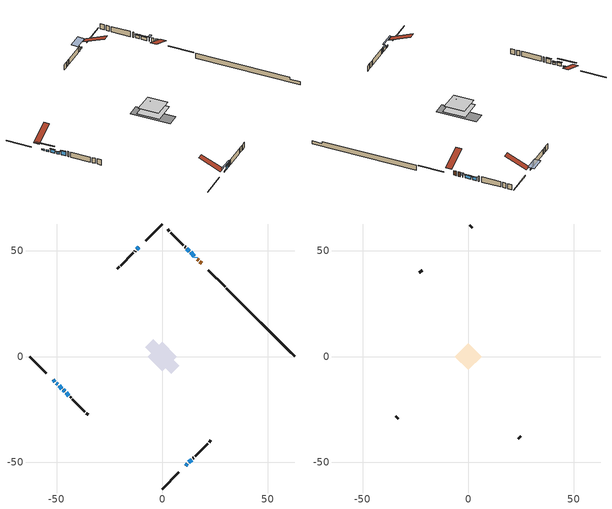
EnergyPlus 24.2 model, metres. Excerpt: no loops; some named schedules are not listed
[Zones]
conditioned space
 floor adiabatic (AdiabaticFloorConstruction): -6.95,0 0,6.95 6.95,0 0,-6.95 z0.76
 floor foundation (Slab1 construction): -8.08,4.29 -4.29,8.08 8.08,-4.29 4.29,-8.08 z-1.68
 wall outside (RimJoist1 construction): 0,-62.72 7.92,-54.79 / -62.72,0 -54.79,-7.92 / 0,62.72 -7.92,54.79 / 29.73,32.99 21.81,40.91 z0.76:1.06
 wall outside (AdiabaticWallConstruction 1): 18.67,44.04 17.85,44.87 / 17.19,45.52 16.58,46.13 z0.76:2.79
 wall outside (AdiabaticWallConstruction): 15.93,46.79 15.82,46.9 z0.76:2.59; -11.06,51.66 -12.03,50.68 / 11.06,-51.66 11.92,-50.79 / -51.66,-11.06 -50.79,-11.92 / -50.14,-12.58 -49.49,-13.23 z0.76:1.37; 15.16,47.55 13.44,49.28 / 12.78,49.93 11.7,51.01 / -48.83,-13.88 -47.54,-15.18 / 12.58,-50.14 13.87,-48.84 z0.76:2.28; -46.88,-15.83 -46.16,-16.55 z0.76:1.83; -45.51,-17.21 -44.21,-18.5 z0.76:2.79
 wall outside (Wall1 construction): 14.53,-48.19 14.9,-47.81 / -43.56,-19.16 -43.19,-19.53 / -12.69,50.03 -13.06,49.66 / 11.05,51.67 10.68,52.04 z0.76:3.2
 wall outside (Wall2 construction): 15.56,-47.16 21.51,-41.2 / -42.53,-20.19 -36.57,-26.14 / -13.72,49 -19.67,43.04 / 10.02,52.7 4.06,58.65 z0.76:3.2
 wall outside (Wall3 construction): 22.17,-40.55 23.03,-39.68 / -35.92,-26.8 -35.05,-27.66 / -20.33,42.39 -21.19,41.52 / 3.41,59.31 2.54,60.17 z0.76:3.2
 wall foundation (FoundationWall1 construction): 30.39,32.33,-1.68 30.39,32.33,0.76 59.48,3.23,0.76 59.48,3.23,-0.25 62.72,0,-0.25 62.72,0,-1.68
 window (WindowConstruction 6): 15.93,46.79 15.82,46.9 z0.76:2.59
 window (WindowConstruction 7): -11.06,51.66 -12.03,50.69 z0.76:1.37
 window (WindowConstruction 8): 11.06,-51.66 11.92,-50.79 z0.76:1.37
 window (WindowConstruction 9): -51.66,-11.06 -50.79,-11.92 z0.76:1.37
 window (WindowConstruction 10): -50.14,-12.58 -49.49,-13.23 z0.76:1.37
 window (WindowConstruction): 15.16,47.55 13.44,49.28 z0.76:2.28
 window (WindowConstruction 1): 12.78,49.93 11.7,51.01 z0.76:2.28
 window (WindowConstruction 2): -48.83,-13.88 -47.54,-15.18 z0.76:2.28
 window (WindowConstruction 3): -46.88,-15.83 -46.16,-16.55 z0.76:1.83
 window (WindowConstruction 4): -45.51,-17.21 -44.21,-18.5 z0.76:2.79
 window (WindowConstruction 5): 12.58,-50.14 13.87,-48.84 z0.76:2.28
 door (Door): 18.67,44.05 17.85,44.87 z0.76:2.79
 door (Door 1): 17.19,45.52 16.58,46.13 z0.76:2.79
 ceiling adiabatic (AdiabaticFloorConstruction): 0,-6.95 6.95,0 0,6.95 -6.95,0 z0.76
attic - vented
 floor to conditioned space (Floor1 construction Reversed): -6.28,0 0,6.28 6.28,0 0,-6.28 z3.2
 floor to conditioned space (Floor2 construction Reversed): -3.17,0 0,3.17 3.17,0 0,-3.17 z3.2
 wall outside (Wall4 construction): 23.69,-39.02 24.92,-37.8 / -34.4,-28.32 -33.17,-29.55 / -21.85,40.87 -23.08,39.64 / 1.89,60.83 0.66,62.06 z0.76:3.2
 roof outside (Roof1 construction): 10.4,-52.31,3.2 3.66,-45.57,7.17 1.84,-47.4,7.17 8.58,-54.14,3.2; -52.31,-10.4,3.2 -45.57,-3.66,7.17 -47.4,-1.84,7.17 -54.14,-8.58,3.2; -10.4,52.31,3.2 -3.66,45.57,7.17 -1.84,47.4,7.17 -8.58,54.14,3.2; 19.33,43.39,3.2 12.59,36.65,7.17 14.41,34.82,7.17 21.15,41.56,3.2
shading: 15.61,47.11 16.14,46.58 17.21,47.65 16.68,48.18 z2.89; -13.76,48.96 -9.33,53.38 -11.49,55.54 -15.91,51.12 z3.81; 13.79,-48.93 9.19,-53.52 9.48,-53.81 14.08,-49.22 z4.01; -48.93,-13.79 -53.52,-9.19 -53.81,-9.48 -49.22,-14.08 z4.01; -47.62,-15.09 -52,-10.71 -52.29,-11 -47.91,-15.38 z4.01; 13.3,49.42 15.3,47.41 15.6,47.7 13.59,49.71 z2.49; 11.56,51.15 12.92,49.79 13.21,50.08 11.85,51.44 z2.49; -47.4,-15.32 -48.97,-13.74 -49.27,-14.03 -47.69,-15.61 z2.49; -46.02,-16.69 -47.02,-15.69 -47.32,-15.98 -46.31,-16.98 z2.03; -44.07,-18.64 -45.65,-17.07 -45.94,-17.36 -44.36,-18.93 z2.99; 14.01,-48.7 12.44,-50.28 12.73,-50.57 14.31,-48.99 z2.49
[Building]
Building 1: Terrain=Suburbs
[Site:Location]
Quebec Intl AP_QC: Latitude {deg}=46.8; Longitude {deg}=-71.38; Time Zone {hr}=-5; Elevation {m}=74; Keep Site Location Information=Yes
[Site:GroundTemperature:Shallow]
0.0108218, -2.24938, -2.43038, -1.3578, 2.94801, 7.23376, 10.9493, 13.303, 13.5029, 11.5886, 7.96783, 3.81355
[Site:WaterMainsTemperature]
Calculation Method=Schedule; Temperature Schedule=mains temperature schedule
[Material] Roughness=Rough; Thermal Absorptance=0.9
Name | Thickness {m} | Conductivity {W/m-K} | Density {kg/m3} | Specific Heat {J/kg-K} | Solar Absorptance | Visible Absorptance
asphalt or fiberglass shingles | 0.00635 | 0.162714 | 1121.4 | 1465.45 | 0.4 | 0.4
ceiling loosefill ins | 0.169333 | 0.0480833 | 16.02 | 1046.75 | 0.7 | 0.7
ceiling stud and cavity | 0.1397 | 0.330568 | 65.682 | 1177.47 | 0.7 | 0.7
ceiling stud and cavity 1 | 0.1397 | 0.100427 | 65.682 | 1177.47 | 0.7 | 0.7
concrete 4.0 in. | 0.1016 | 1.803125 | 2242.8 | 837.4 | 0.7 | 0.7
concrete 8.0 in. | 0.2032 | 1.803125 | 2242.8 | 837.4 | 0.7 | 0.7
door material | 0.04445 | 0.0451087 | 512.64 | 1214.23 | 0.7 | 0.7
exterior vertical ins | 0.0421978 | 0.029427 | 32.04 | 1214.23 | 0.7 | 0.7
floor covering | 0.0127 | 0.0433444 | 54.468 | 1339.84 | 0.6 | 0.6
floor rigid ins; wall rigid ins 1 | 0.512978 | 0.029427 | 32.04 | 1214.23 | 0.7 | 0.7
floor stud and cavity | 0.1397 | 1.75129 | 37.0049 | 1207.88 | 0.7 | 0.7
furniture material conditioned space 1 | 0.1524 | 0.115458 | 640.8 | 1214.23 | 0.6 | 0.6
gypsum board | 0.0127 | 0.160291 | 801 | 837.4 | 0.6 | 0.6
gypsum board 1 | 0.0127 | 0.160291 | 801 | 837.4 | 0.7 | 0.7
osb sheathing 0.5 in. | 0.0127 | 0.115458 | 512.64 | 1214.23 | 0.7 | 0.7
osb sheathing 0.75 in. | 0.01905 | 0.115458 | 512.64 | 1214.23 | 0.7 | 0.7
osb sheathing 2.0 in. | 0.0508 | 0.115458 | 512.64 | 1214.23 | 0.7 | 0.7
rim joist rigid ins; wall rigid ins | 0.051816 | 0.029427 | 32.04 | 1214.23 | 0.7 | 0.7
rim joist stud and cavity | 0.0508 | 0.041239 | 125.044 | 1163.47 | 0.6 | 0.6
slab rigid ins | 0.0224348 | 0.029427 | 32.04 | 1214.23 | 0.7 | 0.7
wall stud and cavity | 0.1397 | 0.123967 | 139.0536 | 1170.24 | 0.7 | 0.7
wall stud and cavity 1 | 0.1397 | 0.120028 | 139.0536 | 1170.24 | 0.7 | 0.7
wall stud and cavity 2 | 0.1397 | 0.149979 | 139.0536 | 1170.24 | 0.7 | 0.7
wall stud and cavity 3 | 0.0889 | 6.1454 | 50.32683 | 1063.81 | 0.6 | 0.6
wall stud and cavity 4 | 0.0889 | 0.380278 | 52.3479 | 1209.89 | 0.7 | 0.7
wall stud and cavity 5 | 0.0889 | 0.391764 | 83.0341 | 1211.67 | 0.7 | 0.7
wood siding | 0.0254 | 0.102417 | 544.68 | 1172.36 | 0.4 | 0.4
wood siding 1 | 0.00254 | 0.102417 | 544.68 | 1172.36 | 0.4 | 0.4
wood siding 2; wood siding 3; wood siding 4 | 0.0254 | 0.102417 | 544.68 | 1172.36 | 0.7 | 0.7
[WindowMaterial:SimpleGlazingSystem]
Name | U-Factor {W/m2-K} | Solar Heat Gain Coefficient
WindowMaterial | 2.16161 | 0.58
WindowMaterial 1 | 2.14572 | 0.59
WindowMaterial 2 | 2.18773 | 0.55
WindowMaterial 3 | 2.20193 | 0.54
WindowMaterial 4 | 2.22805 | 0.55
WindowMaterial 5 | 2.16786 | 0.58
WindowMaterial 6 | 2.32287 | 0.33
WindowMaterial 7 | 2.27801 | 0.47
WindowMaterial 8 | 2.2888 | 0.46
WindowMaterial 9 | 2.3206 | 0.43
[Construction]
AdiabaticFloorConstruction: floor stud and cavity, floor rigid ins, osb sheathing 0.75 in., floor covering
AdiabaticWallConstruction: wood siding 3, wall rigid ins 1, wall stud and cavity 4, gypsum board
AdiabaticWallConstruction 1: wood siding 4, wall rigid ins 1, wall stud and cavity 4, gypsum board
Door; Door 1: door material
Floor1 construction Reversed: gypsum board, ceiling stud and cavity, ceiling loosefill ins
Floor2 construction Reversed: gypsum board, ceiling stud and cavity 1, ceiling loosefill ins
FoundationWall1 construction: concrete 8.0 in., gypsum board 1
furniture construction conditioned space 1: furniture material conditioned space 1
PartitionWallConstruction: gypsum board, wall stud and cavity 5, gypsum board
RimJoist1 construction: wood siding 2, rim joist rigid ins, osb sheathing 2.0 in., rim joist stud and cavity
Roof1 construction: asphalt or fiberglass shingles
Slab1 construction: slab rigid ins, concrete 4.0 in.
Wall1 construction: wood siding, osb sheathing 0.5 in., wall stud and cavity, gypsum board
Wall2 construction: wood siding, wall rigid ins, osb sheathing 0.5 in., wall stud and cavity 1, gypsum board
Wall3 construction: wood siding, wall rigid ins, osb sheathing 0.5 in., wall stud and cavity 2, gypsum board
Wall4 construction: wood siding 1, wall stud and cavity 3
WindowConstruction: WindowMaterial
WindowConstruction 1: WindowMaterial 1
WindowConstruction 10: WindowMaterial 9
WindowConstruction 2: WindowMaterial 2
WindowConstruction 3: WindowMaterial 3
WindowConstruction 4: WindowMaterial 4
WindowConstruction 5: WindowMaterial 5
WindowConstruction 6: WindowMaterial 6
WindowConstruction 7: WindowMaterial 7
WindowConstruction 8; WindowConstruction 9: WindowMaterial 8
[Zone] Multiplier=1; Part of Total Floor Area=Yes
Name | Volume {m3}
attic - vented | 63.0287
conditioned space | 493.2
[Space]
Name | Zone | Volume {m3}
attic - vented 1 | attic - vented | 63.0287
conditioned space 1 | conditioned space | 493.2
[ZoneInfiltration:EffectiveLeakageArea]
infil attic - vented 1: Zone or Space=attic - vented 1; Schedule=Always On Discrete; Effective Air Leakage Area {cm2}=3650.95; Stack Coefficient=0.000445783; Wind Coefficient=1.42653e-05
[ZoneMixing]
whole house fan mix: Zone or Space=attic - vented; Schedule=Always On Continuous; Design Flow Rate Calculation Method=Flow/Zone; Design Flow Rate {m3/s}=0; Source Zone or Space=conditioned space
[SurfaceProperty:ExposedFoundationPerimeter]
Slab1: Exposed Perimeter Calculation Method=TotalExposedPerimeter; Total Exposed Perimeter {m}=45.719
[InternalMass] Zone or ZoneList=conditioned space; Space or SpaceList=conditioned space 1
Name | Construction | Surface Area {m2}
furniture mass conditioned space 1 | furniture construction conditioned space 1 | 76.1999
partition wall mass | PartitionWallConstruction | 190.5
[Lights]
interior lighting: Zone or ZoneList or Space or SpaceList=conditioned space 1; Schedule=interior lighting schedule; Design Level Calculation Method=LightingLevel; Lighting Level {W}=343.2; Return Air Fraction=0; Fraction Radiant=0.6; Fraction Visible=0.2; Fraction Replaceable=1
[People]
occupants: Zone or ZoneList or Space or SpaceList=conditioned space 1; Number of People Schedule=occupants schedule; Number of People Calculation Method=People; Number of People=3; Fraction Radiant=0.314171; Sensible Heat Fraction=0.56303; Activity Level Schedule=occupants activity schedule; Carbon Dioxide Generation Rate {m3/s-W}=0; Enable ASHRAE 55 Comfort Warnings=No; Mean Radiant Temperature Calculation Type=EnclosureAveraged
[ElectricEquipment] Zone or ZoneList or Space or SpaceList=conditioned space 1; Design Level Calculation Method=EquipmentLevel
Name | Schedule | Design Level {W} | Fraction Latent | Fraction Radiant | Fraction Lost
clothes dryer | clothes dryer schedule | 140.772 | 0.015 | 0.081 | 0.85
clothes washer | clothes washer schedule | 32.1985 | 0.03 | 0.162 | 0.7
cooking range | cooking range schedule | 215.147 | 0.08 | 0.432 | 0.2
dishwasher | dishwasher schedule | 66.8632 | 0.3 | 0.18 | 0.4
fridge | fridge schedule | 72.9452 | 0 | 0.6 | 0
mech vent bath fan 0 | mech vent bath fan 0 schedule | 50.2 | 0 | 0 | 1
mech vent house fan | mech vent house fan schedule | 19.9167 | 0 | 0 | 0.5
mech vent house fan cfis | mech vent house fan cfis schedule | 0 | 0 | 0 | 0
mech vent range fan 0 | mech vent range fan 0 schedule | 57 | 0 | 0 | 1
misc plug loads | misc plug loads schedule | 494.7 | 0.045 | 0.513 | 0.1
whole house fan | Always On Discrete | 0 | 0 | 0 | 1
[OtherEquipment] Zone or ZoneList or Space or SpaceList=conditioned space 1; Design Level Calculation Method=EquipmentLevel
Name | Fuel Type | Schedule | Design Level {W} | Fraction Latent | Fraction Radiant | Fraction Lost
clothes dryer 1 | Electricity | clothes dryer schedule | 0 | 0.015 | 0.081 | 0.85
cooking range 1 | Electricity | cooking range schedule | 0 | 0.08 | 0.432 | 0.2
general water use latent | None | general water use schedule | 62.594 | 1 | 0 | 0
general water use sensible | None | general water use schedule | -61.6891 | 0 | 0.6 | 0
mech vent house fan latent load | None | Always On Discrete | 0 | 1 | 0 | 0
mech vent house fan sensible load | None | Always On Discrete | 0 | 0 | 0 | 0
water heater energy adjustment1 | Electricity | Always On Discrete | 0.01 | 0 | 0 | 1
[ZoneInfiltration:DesignFlowRate] Zone or ZoneList or Space or SpaceList=conditioned space 1; Schedule=Always On Discrete; Design Flow Rate Calculation Method=Flow/Zone; Design Flow Rate {m3/s}=0
infil flow; natural vent flow; whole house fan flow
[Foundation:Kiva]
Foundation Kiva 1: Initial Indoor Air Temperature {C}=18; Wall Height Above Grade {m}=0.759988; Wall Depth Below Slab {m}=0.2032; Custom Block Material Name 1=exterior vertical ins; Custom Block Depth 1 {m}=2.43998; Custom Block X Position 1 {m}=0.2159; Custom Block Z Position 1 {m}=0
[Foundation:Kiva:Settings]
Soil Conductivity {W/m-K}=0.849921; Soil Density {kg/m3}=1842.3; Soil Specific Heat {J/kg-K}=418.7; Ground Solar Absorptivity=0.9; Ground Thermal Absorptivity=0.9; Ground Surface Roughness {m}=0.03; Far-Field Width {m}=40; Deep-Ground Boundary Condition=ZeroFlux; Deep-Ground Depth {m}=40; Minimum Cell Dimension {m}=0.2; Maximum Cell Growth Coefficient=3; Simulation Timestep=Timestep
[Exterior:Lights]
exterior lighting: Schedule=exterior lighting schedule; Design Level {W}=75.6
[Schedule:Constant]
Name | Hourly Value
Always On Continuous; mech vent house fan schedule; mech vent house fan cfis schedule; Always On Discrete | 1
occupants activity schedule | 117.228
fridge schedule | 0
[Schedule:Week:Daily]
interior lighting schedule Week Rule - Jan1-Jan27: interior lighting schedule day, interior lighting schedule day, interior lighting schedule day, interior lighting schedule day, interior lighting schedule day, interior lighting schedule day, interior lighting schedule day, interior lighting schedule default day, interior lighting schedule default day, interior lighting schedule default day, interior lighting schedule default day, interior lighting schedule default day
interior lighting schedule Week Rule - Jan28-Feb3: interior lighting schedule day, interior lighting schedule day, interior lighting schedule day, interior lighting schedule day, interior lighting schedule day 1, interior lighting schedule day 1, interior lighting schedule day 1, interior lighting schedule default day, interior lighting schedule default day, interior lighting schedule default day, interior lighting schedule default day, interior lighting schedule default day
interior lighting schedule Week Rule - Feb4-Feb24: interior lighting schedule day 1, interior lighting schedule day 1, interior lighting schedule day 1, interior lighting schedule day 1, interior lighting schedule day 1, interior lighting schedule day 1, interior lighting schedule day 1, interior lighting schedule default day, interior lighting schedule default day, interior lighting schedule default day, interior lighting schedule default day, interior lighting schedule default day
interior lighting schedule Week Rule - Feb25-Mar3: interior lighting schedule day 1, interior lighting schedule day 1, interior lighting schedule day 1, interior lighting schedule day 1, interior lighting schedule day 2, interior lighting schedule day 2, interior lighting schedule day 2, interior lighting schedule default day, interior lighting schedule default day, interior lighting schedule default day, interior lighting schedule default day, interior lighting schedule default day
interior lighting schedule Week Rule - Mar4-Mar31: interior lighting schedule day 2, interior lighting schedule day 2, interior lighting schedule day 2, interior lighting schedule day 2, interior lighting schedule day 2, interior lighting schedule day 2, interior lighting schedule day 2, interior lighting schedule default day, interior lighting schedule default day, interior lighting schedule default day, interior lighting schedule default day, interior lighting schedule default day
interior lighting schedule Week Rule - Apr1-Apr28: interior lighting schedule day 3, interior lighting schedule day 3, interior lighting schedule day 3, interior lighting schedule day 3, interior lighting schedule day 3, interior lighting schedule day 3, interior lighting schedule day 3, interior lighting schedule default day, interior lighting schedule default day, interior lighting schedule default day, interior lighting schedule default day, interior lighting schedule default day
interior lighting schedule Week Rule - Apr29-May5: interior lighting schedule day 3, interior lighting schedule day 3, interior lighting schedule day 4, interior lighting schedule day 4, interior lighting schedule day 4, interior lighting schedule day 4, interior lighting schedule day 4, interior lighting schedule default day, interior lighting schedule default day, interior lighting schedule default day, interior lighting schedule default day, interior lighting schedule default day
interior lighting schedule Week Rule - May6-May26: interior lighting schedule day 4, interior lighting schedule day 4, interior lighting schedule day 4, interior lighting schedule day 4, interior lighting schedule day 4, interior lighting schedule day 4, interior lighting schedule day 4, interior lighting schedule default day, interior lighting schedule default day, interior lighting schedule default day, interior lighting schedule default day, interior lighting schedule default day
interior lighting schedule Week Rule - May27-Jun2: interior lighting schedule day 4, interior lighting schedule day 4, interior lighting schedule day 4, interior lighting schedule day 4, interior lighting schedule day 4, interior lighting schedule day 5, interior lighting schedule day 5, interior lighting schedule default day, interior lighting schedule default day, interior lighting schedule default day, interior lighting schedule default day, interior lighting schedule default day
interior lighting schedule Week Rule - Jun3-Jun30: interior lighting schedule day 5, interior lighting schedule day 5, interior lighting schedule day 5, interior lighting schedule day 5, interior lighting schedule day 5, interior lighting schedule day 5, interior lighting schedule day 5, interior lighting schedule default day, interior lighting schedule default day, interior lighting schedule default day, interior lighting schedule default day, interior lighting schedule default day
interior lighting schedule Week Rule - Jul1-Jul28: interior lighting schedule day 6, interior lighting schedule day 6, interior lighting schedule day 6, interior lighting schedule day 6, interior lighting schedule day 6, interior lighting schedule day 6, interior lighting schedule day 6, interior lighting schedule default day, interior lighting schedule default day, interior lighting schedule default day, interior lighting schedule default day, interior lighting schedule default day
interior lighting schedule Week Rule - Jul29-Aug4: interior lighting schedule day 6, interior lighting schedule day 6, interior lighting schedule day 6, interior lighting schedule day 7, interior lighting schedule day 7, interior lighting schedule day 7, interior lighting schedule day 7, interior lighting schedule default day, interior lighting schedule default day, interior lighting schedule default day, interior lighting schedule default day, interior lighting schedule default day
interior lighting schedule Week Rule - Aug5-Aug25: interior lighting schedule day 7, interior lighting schedule day 7, interior lighting schedule day 7, interior lighting schedule day 7, interior lighting schedule day 7, interior lighting schedule day 7, interior lighting schedule day 7, interior lighting schedule default day, interior lighting schedule default day, interior lighting schedule default day, interior lighting schedule default day, interior lighting schedule default day
interior lighting schedule Week Rule - Aug26-Sep1: interior lighting schedule day 7, interior lighting schedule day 7, interior lighting schedule day 7, interior lighting schedule day 7, interior lighting schedule day 7, interior lighting schedule day 7, interior lighting schedule day 8, interior lighting schedule default day, interior lighting schedule default day, interior lighting schedule default day, interior lighting schedule default day, interior lighting schedule default day
interior lighting schedule Week Rule - Sep2-Sep29: interior lighting schedule day 8, interior lighting schedule day 8, interior lighting schedule day 8, interior lighting schedule day 8, interior lighting schedule day 8, interior lighting schedule day 8, interior lighting schedule day 8, interior lighting schedule default day, interior lighting schedule default day, interior lighting schedule default day, interior lighting schedule default day, interior lighting schedule default day
interior lighting schedule Week Rule - Sep30-Oct6: interior lighting schedule day 8, interior lighting schedule day 9, interior lighting schedule day 9, interior lighting schedule day 9, interior lighting schedule day 9, interior lighting schedule day 9, interior lighting schedule day 9, interior lighting schedule default day, interior lighting schedule default day, interior lighting schedule default day, interior lighting schedule default day, interior lighting schedule default day
interior lighting schedule Week Rule - Oct7-Oct27: interior lighting schedule day 9, interior lighting schedule day 9, interior lighting schedule day 9, interior lighting schedule day 9, interior lighting schedule day 9, interior lighting schedule day 9, interior lighting schedule day 9, interior lighting schedule default day, interior lighting schedule default day, interior lighting schedule default day, interior lighting schedule default day, interior lighting schedule default day
interior lighting schedule Week Rule - Oct28-Nov3: interior lighting schedule day 9, interior lighting schedule day 9, interior lighting schedule day 9, interior lighting schedule day 9, interior lighting schedule day 10, interior lighting schedule day 10, interior lighting schedule day 10, interior lighting schedule default day, interior lighting schedule default day, interior lighting schedule default day, interior lighting schedule default day, interior lighting schedule default day
interior lighting schedule Week Rule - Nov4-Nov24: interior lighting schedule day 10, interior lighting schedule day 10, interior lighting schedule day 10, interior lighting schedule day 10, interior lighting schedule day 10, interior lighting schedule day 10, interior lighting schedule day 10, interior lighting schedule default day, interior lighting schedule default day, interior lighting schedule default day, interior lighting schedule default day, interior lighting schedule default day
interior lighting schedule Week Rule - Nov25-Dec1: interior lighting schedule day 10, interior lighting schedule day 10, interior lighting schedule day 10, interior lighting schedule day 10, interior lighting schedule day 10, interior lighting schedule day 10, interior lighting schedule day 11, interior lighting schedule default day, interior lighting schedule default day, interior lighting schedule default day, interior lighting schedule default day, interior lighting schedule default day
interior lighting schedule Week Rule - Dec2-Dec31: interior lighting schedule day 11, interior lighting schedule day 11, interior lighting schedule day 11, interior lighting schedule day 11, interior lighting schedule day 11, interior lighting schedule day 11, interior lighting schedule day 11, interior lighting schedule default day, interior lighting schedule default day, interior lighting schedule default day, interior lighting schedule default day, interior lighting schedule default day
occupants schedule Week Rule - Jan1-Dec31: occupants schedule day, occupants schedule day, occupants schedule day, occupants schedule day, occupants schedule day, occupants schedule day, occupants schedule day, occupants schedule default day, occupants schedule default day, occupants schedule default day, occupants schedule default day, occupants schedule default day
clothes dryer schedule Week Rule - Jan1-Dec31: clothes dryer schedule day, clothes dryer schedule day, clothes dryer schedule day, clothes dryer schedule day, clothes dryer schedule day, clothes dryer schedule day, clothes dryer schedule day, clothes dryer schedule default day, clothes dryer schedule default day, clothes dryer schedule default day, clothes dryer schedule default day, clothes dryer schedule default day
clothes washer schedule Week Rule - Jan1-Dec31: clothes washer schedule day, clothes washer schedule day, clothes washer schedule day, clothes washer schedule day, clothes washer schedule day, clothes washer schedule day, clothes washer schedule day, clothes washer schedule default day, clothes washer schedule default day, clothes washer schedule default day, clothes washer schedule default day, clothes washer schedule default day
cooking range schedule Week Rule - Jan1-Dec31: cooking range schedule day, cooking range schedule day, cooking range schedule day, cooking range schedule day, cooking range schedule day, cooking range schedule day, cooking range schedule day, cooking range schedule default day, cooking range schedule default day, cooking range schedule default day, cooking range schedule default day, cooking range schedule default day
dishwasher schedule Week Rule - Jan1-Dec31: dishwasher schedule day, dishwasher schedule day, dishwasher schedule day, dishwasher schedule day, dishwasher schedule day, dishwasher schedule day, dishwasher schedule day, dishwasher schedule default day, dishwasher schedule default day, dishwasher schedule default day, dishwasher schedule default day, dishwasher schedule default day
mech vent bath fan 0 schedule Week Rule - Jan1-Dec31: mech vent bath fan 0 schedule day, mech vent bath fan 0 schedule day, mech vent bath fan 0 schedule day, mech vent bath fan 0 schedule day, mech vent bath fan 0 schedule day, mech vent bath fan 0 schedule day, mech vent bath fan 0 schedule day, mech vent bath fan 0 schedule default day, mech vent bath fan 0 schedule default day, mech vent bath fan 0 schedule default day, mech vent bath fan 0 schedule default day, mech vent bath fan 0 schedule default day
mech vent range fan 0 schedule Week Rule - Jan1-Dec31: mech vent range fan 0 schedule day, mech vent range fan 0 schedule day, mech vent range fan 0 schedule day, mech vent range fan 0 schedule day, mech vent range fan 0 schedule day, mech vent range fan 0 schedule day, mech vent range fan 0 schedule day, mech vent range fan 0 schedule default day, mech vent range fan 0 schedule default day, mech vent range fan 0 schedule default day, mech vent range fan 0 schedule default day, mech vent range fan 0 schedule default day
misc plug loads schedule Week Rule - Jan1-Dec31: misc plug loads schedule day, misc plug loads schedule day, misc plug loads schedule day, misc plug loads schedule day, misc plug loads schedule day, misc plug loads schedule day, misc plug loads schedule day, misc plug loads schedule default day, misc plug loads schedule default day, misc plug loads schedule default day, misc plug loads schedule default day, misc plug loads schedule default day
general water use schedule Week Rule - Jan1-Dec31: general water use schedule day, general water use schedule day, general water use schedule day, general water use schedule day, general water use schedule day, general water use schedule day, general water use schedule day, general water use schedule default day, general water use schedule default day, general water use schedule default day, general water use schedule default day, general water use schedule default day
exterior lighting schedule Week Rule - Jan1-Jan27: exterior lighting schedule day, exterior lighting schedule day, exterior lighting schedule day, exterior lighting schedule day, exterior lighting schedule day, exterior lighting schedule day, exterior lighting schedule day, exterior lighting schedule default day, exterior lighting schedule default day, exterior lighting schedule default day, exterior lighting schedule default day, exterior lighting schedule default day
exterior lighting schedule Week Rule - Jan28-Feb3: exterior lighting schedule day, exterior lighting schedule day, exterior lighting schedule day, exterior lighting schedule day, exterior lighting schedule day 1, exterior lighting schedule day 1, exterior lighting schedule day 1, exterior lighting schedule default day, exterior lighting schedule default day, exterior lighting schedule default day, exterior lighting schedule default day, exterior lighting schedule default day
exterior lighting schedule Week Rule - Feb4-Feb24: exterior lighting schedule day 1, exterior lighting schedule day 1, exterior lighting schedule day 1, exterior lighting schedule day 1, exterior lighting schedule day 1, exterior lighting schedule day 1, exterior lighting schedule day 1, exterior lighting schedule default day, exterior lighting schedule default day, exterior lighting schedule default day, exterior lighting schedule default day, exterior lighting schedule default day
exterior lighting schedule Week Rule - Feb25-Mar3: exterior lighting schedule day 1, exterior lighting schedule day 1, exterior lighting schedule day 1, exterior lighting schedule day 1, exterior lighting schedule day 2, exterior lighting schedule day 2, exterior lighting schedule day 2, exterior lighting schedule default day, exterior lighting schedule default day, exterior lighting schedule default day, exterior lighting schedule default day, exterior lighting schedule default day
exterior lighting schedule Week Rule - Mar4-Mar31: exterior lighting schedule day 2, exterior lighting schedule day 2, exterior lighting schedule day 2, exterior lighting schedule day 2, exterior lighting schedule day 2, exterior lighting schedule day 2, exterior lighting schedule day 2, exterior lighting schedule default day, exterior lighting schedule default day, exterior lighting schedule default day, exterior lighting schedule default day, exterior lighting schedule default day
exterior lighting schedule Week Rule - Apr1-Apr28: exterior lighting schedule day 3, exterior lighting schedule day 3, exterior lighting schedule day 3, exterior lighting schedule day 3, exterior lighting schedule day 3, exterior lighting schedule day 3, exterior lighting schedule day 3, exterior lighting schedule default day, exterior lighting schedule default day, exterior lighting schedule default day, exterior lighting schedule default day, exterior lighting schedule default day
exterior lighting schedule Week Rule - Apr29-May5: exterior lighting schedule day 3, exterior lighting schedule day 3, exterior lighting schedule day 4, exterior lighting schedule day 4, exterior lighting schedule day 4, exterior lighting schedule day 4, exterior lighting schedule day 4, exterior lighting schedule default day, exterior lighting schedule default day, exterior lighting schedule default day, exterior lighting schedule default day, exterior lighting schedule default day
exterior lighting schedule Week Rule - May6-May26: exterior lighting schedule day 4, exterior lighting schedule day 4, exterior lighting schedule day 4, exterior lighting schedule day 4, exterior lighting schedule day 4, exterior lighting schedule day 4, exterior lighting schedule day 4, exterior lighting schedule default day, exterior lighting schedule default day, exterior lighting schedule default day, exterior lighting schedule default day, exterior lighting schedule default day
exterior lighting schedule Week Rule - May27-Jun2: exterior lighting schedule day 4, exterior lighting schedule day 4, exterior lighting schedule day 4, exterior lighting schedule day 4, exterior lighting schedule day 4, exterior lighting schedule day 5, exterior lighting schedule day 5, exterior lighting schedule default day, exterior lighting schedule default day, exterior lighting schedule default day, exterior lighting schedule default day, exterior lighting schedule default day
exterior lighting schedule Week Rule - Jun3-Jun30: exterior lighting schedule day 5, exterior lighting schedule day 5, exterior lighting schedule day 5, exterior lighting schedule day 5, exterior lighting schedule day 5, exterior lighting schedule day 5, exterior lighting schedule day 5, exterior lighting schedule default day, exterior lighting schedule default day, exterior lighting schedule default day, exterior lighting schedule default day, exterior lighting schedule default day
exterior lighting schedule Week Rule - Jul1-Jul28: exterior lighting schedule day 6, exterior lighting schedule day 6, exterior lighting schedule day 6, exterior lighting schedule day 6, exterior lighting schedule day 6, exterior lighting schedule day 6, exterior lighting schedule day 6, exterior lighting schedule default day, exterior lighting schedule default day, exterior lighting schedule default day, exterior lighting schedule default day, exterior lighting schedule default day
exterior lighting schedule Week Rule - Jul29-Aug4: exterior lighting schedule day 6, exterior lighting schedule day 6, exterior lighting schedule day 6, exterior lighting schedule day 7, exterior lighting schedule day 7, exterior lighting schedule day 7, exterior lighting schedule day 7, exterior lighting schedule default day, exterior lighting schedule default day, exterior lighting schedule default day, exterior lighting schedule default day, exterior lighting schedule default day
exterior lighting schedule Week Rule - Aug5-Aug25: exterior lighting schedule day 7, exterior lighting schedule day 7, exterior lighting schedule day 7, exterior lighting schedule day 7, exterior lighting schedule day 7, exterior lighting schedule day 7, exterior lighting schedule day 7, exterior lighting schedule default day, exterior lighting schedule default day, exterior lighting schedule default day, exterior lighting schedule default day, exterior lighting schedule default day
exterior lighting schedule Week Rule - Aug26-Sep1: exterior lighting schedule day 7, exterior lighting schedule day 7, exterior lighting schedule day 7, exterior lighting schedule day 7, exterior lighting schedule day 7, exterior lighting schedule day 7, exterior lighting schedule day 8, exterior lighting schedule default day, exterior lighting schedule default day, exterior lighting schedule default day, exterior lighting schedule default day, exterior lighting schedule default day
exterior lighting schedule Week Rule - Sep2-Sep29: exterior lighting schedule day 8, exterior lighting schedule day 8, exterior lighting schedule day 8, exterior lighting schedule day 8, exterior lighting schedule day 8, exterior lighting schedule day 8, exterior lighting schedule day 8, exterior lighting schedule default day, exterior lighting schedule default day, exterior lighting schedule default day, exterior lighting schedule default day, exterior lighting schedule default day
exterior lighting schedule Week Rule - Sep30-Oct6: exterior lighting schedule day 8, exterior lighting schedule day 9, exterior lighting schedule day 9, exterior lighting schedule day 9, exterior lighting schedule day 9, exterior lighting schedule day 9, exterior lighting schedule day 9, exterior lighting schedule default day, exterior lighting schedule default day, exterior lighting schedule default day, exterior lighting schedule default day, exterior lighting schedule default day
exterior lighting schedule Week Rule - Oct7-Oct27: exterior lighting schedule day 9, exterior lighting schedule day 9, exterior lighting schedule day 9, exterior lighting schedule day 9, exterior lighting schedule day 9, exterior lighting schedule day 9, exterior lighting schedule day 9, exterior lighting schedule default day, exterior lighting schedule default day, exterior lighting schedule default day, exterior lighting schedule default day, exterior lighting schedule default day
[Schedule:Year]
interior lighting schedule: interior lighting schedule Week Rule - Jan1-Jan27, 1, 1, 1, 27, interior lighting schedule Week Rule - Jan28-Feb3, 1, 28, 2, 3, interior lighting schedule Week Rule - Feb4-Feb24, 2, 4, 2, 24, interior lighting schedule Week Rule - Feb25-Mar3, 2, 25, 3, 3, interior lighting schedule Week Rule - Mar4-Mar31, 3, 4, 3, 31, interior lighting schedule Week Rule - Apr1-Apr28, 4, 1, 4, 28, interior lighting schedule Week Rule - Apr29-May5, 4, 29, 5, 5, interior lighting schedule Week Rule - May6-May26, 5, 6, 5, 26, interior lighting schedule Week Rule - May27-Jun2, 5, 27, 6, 2, interior lighting schedule Week Rule - Jun3-Jun30, 6, 3, 6, 30, interior lighting schedule Week Rule - Jul1-Jul28, 7, 1, 7, 28, interior lighting schedule Week Rule - Jul29-Aug4, 7, 29, 8, 4, interior lighting schedule Week Rule - Aug5-Aug25, 8, 5, 8, 25, interior lighting schedule Week Rule - Aug26-Sep1, 8, 26, 9, 1, interior lighting schedule Week Rule - Sep2-Sep29, 9, 2, 9, 29, interior lighting schedule Week Rule - Sep30-Oct6, 9, 30, 10, 6, interior lighting schedule Week Rule - Oct7-Oct27, 10, 7, 10, 27, interior lighting schedule Week Rule - Oct28-Nov3, 10, 28, 11, 3, interior lighting schedule Week Rule - Nov4-Nov24, 11, 4, 11, 24, interior lighting schedule Week Rule - Nov25-Dec1, 11, 25, 12, 1, interior lighting schedule Week Rule - Dec2-Dec31, 12, 2, 12, 31
occupants schedule: occupants schedule Week Rule - Jan1-Dec31, 1, 1, 12, 31
clothes dryer schedule: clothes dryer schedule Week Rule - Jan1-Dec31, 1, 1, 12, 31
clothes washer schedule: clothes washer schedule Week Rule - Jan1-Dec31, 1, 1, 12, 31
cooking range schedule: cooking range schedule Week Rule - Jan1-Dec31, 1, 1, 12, 31
dishwasher schedule: dishwasher schedule Week Rule - Jan1-Dec31, 1, 1, 12, 31
mech vent bath fan 0 schedule: mech vent bath fan 0 schedule Week Rule - Jan1-Dec31, 1, 1, 12, 31
mech vent range fan 0 schedule: mech vent range fan 0 schedule Week Rule - Jan1-Dec31, 1, 1, 12, 31
misc plug loads schedule: misc plug loads schedule Week Rule - Jan1-Dec31, 1, 1, 12, 31
general water use schedule: general water use schedule Week Rule - Jan1-Dec31, 1, 1, 12, 31
exterior lighting schedule: exterior lighting schedule Week Rule - Jan1-Jan27, 1, 1, 1, 27, exterior lighting schedule Week Rule - Jan28-Feb3, 1, 28, 2, 3, exterior lighting schedule Week Rule - Feb4-Feb24, 2, 4, 2, 24, exterior lighting schedule Week Rule - Feb25-Mar3, 2, 25, 3, 3, exterior lighting schedule Week Rule - Mar4-Mar31, 3, 4, 3, 31, exterior lighting schedule Week Rule - Apr1-Apr28, 4, 1, 4, 28, exterior lighting schedule Week Rule - Apr29-May5, 4, 29, 5, 5, exterior lighting schedule Week Rule - May6-May26, 5, 6, 5, 26, exterior lighting schedule Week Rule - May27-Jun2, 5, 27, 6, 2, exterior lighting schedule Week Rule - Jun3-Jun30, 6, 3, 6, 30, exterior lighting schedule Week Rule - Jul1-Jul28, 7, 1, 7, 28, exterior lighting schedule Week Rule - Jul29-Aug4, 7, 29, 8, 4, exterior lighting schedule Week Rule - Aug5-Aug25, 8, 5, 8, 25, exterior lighting schedule Week Rule - Aug26-Sep1, 8, 26, 9, 1, exterior lighting schedule Week Rule - Sep2-Sep29, 9, 2, 9, 29, exterior lighting schedule Week Rule - Sep30-Oct6, 9, 30, 10, 6, exterior lighting schedule Week Rule - Oct7-Oct27, 10, 7, 10, 27, exterior lighting schedule Week Rule - Oct28-Nov3, 10, 28, 11, 3, exterior lighting schedule Week Rule - Nov4-Nov24, 11, 4, 11, 24, exterior lighting schedule Week Rule - Nov25-Dec1, 11, 25, 12, 1, exterior lighting schedule Week Rule - Dec2-Dec31, 12, 2, 12, 31
[Schedule:Compact]
mains temperature schedule: Through: 01/01, For: AllDays, Until: 24:00, 5.175, Through: 01/02, For: AllDays, Until: 24:00, 5.10167, Through: 01/03, For: AllDays, Until: 24:00, 5.02889, Through: 01/04, For: AllDays, Until: 24:00, 4.95778, Through: 01/05, For: AllDays, Until: 24:00, 4.88778, Through: 01/06, For: AllDays, Until: 24:00, 4.81833, Through: 01/07, For: AllDays, Until: 24:00, 4.75056, Through: 01/08, For: AllDays, Until: 24:00, 4.68389, Through: 01/09, For: AllDays, Until: 24:00, 4.61833, Through: 01/10, For: AllDays, Until: 24:00, 4.55389, Through: 01/11, For: AllDays, Until: 24:00, 4.49056, Through: 01/12, For: AllDays, Until: 24:00, 4.42889, Through: 01/13, For: AllDays, Until: 24:00, 4.36778, Through: 01/14, For: AllDays, Until: 24:00, 4.30889, Through: 01/15, For: AllDays, Until: 24:00, 4.25056, Through: 01/16, For: AllDays, Until: 24:00, 4.19389, Through: 01/17, For: AllDays, Until: 24:00, 4.13833, Through: 01/18, For: AllDays, Until: 24:00, 4.08444, Through: 01/19, For: AllDays, Until: 24:00, 4.03167, Through: 01/20, For: AllDays, Until: 24:00, 3.98056, Through: 01/21, For: AllDays, Until: 24:00, 3.93056, Through: 01/22, For: AllDays, Until: 24:00, 3.88222, Through: 01/23, For: AllDays, Until: 24:00, 3.835, Through: 01/24, For: AllDays, Until: 24:00, 3.78944, Through: 01/25, For: AllDays, Until: 24:00, 3.74556, Through: 01/26, For: AllDays, Until: 24:00, 3.70278, Through: 01/27, For: AllDays, Until: 24:00, 3.66167, Through: 01/28, For: AllDays, Until: 24:00, 3.62167, Through: 01/29, For: AllDays, Until: 24:00, 3.58389, Through: 01/30, For: AllDays, Until: 24:00, 3.54722, Through: 01/31, For: AllDays, Until: 24:00, 3.51167, Through: 02/01, For: AllDays, Until: 24:00, 3.47833, Through: 02/02, For: AllDays, Until: 24:00, 3.44611, Through: 02/03, For: AllDays, Until: 24:00, 3.41556, Through: 02/04, For: AllDays, Until: 24:00, 3.38667, Through: 02/05, For: AllDays, Until: 24:00, 3.35944, Through: 02/06, For: AllDays, Until: 24:00, 3.33389, Through: 02/07, For: AllDays, Until: 24:00, 3.30944, Through: 02/08, For: AllDays, Until: 24:00, 3.28667, Through: 02/09, For: AllDays, Until: 24:00, 3.26611, Through: 02/10, For: AllDays, Until: 24:00, 3.24667, Through: 02/11, For: AllDays, Until: 24:00, 3.22889, Through: 02/12, For: AllDays, Until: 24:00, 3.21278, Through: 02/13, For: AllDays, Until: 24:00, 3.19833, Through: 02/14, For: AllDays, Until: 24:00, 3.18556, Through: 02/15, For: AllDays, Until: 24:00, 3.17389, Through: 02/16, For: AllDays, Until: 24:00, 3.16444, Through: 02/17, For: AllDays, Until: 24:00, 3.15667, Through: 02/18, For: AllDays, Until: 24:00, 3.15056, Through: 02/19, For: AllDays, Until: 24:00, 3.14556, Through: 02/20, For: AllDays, Until: 24:00, 3.14278, Through: 02/21, For: AllDays, Until: 24:00, 3.14111, Through: 02/22, For: AllDays, Until: 24:00, 3.14167, Through: 02/23, For: AllDays, Until: 24:00, 3.14333, Through: 02/24, For: AllDays, Until: 24:00, 3.14722, Through: 02/25, For: AllDays, Until: 24:00, 3.15222, Through: 02/26, For: AllDays, Until: 24:00, 3.15944, Through: 02/27, For: AllDays, Until: 24:00, 3.16778, Through: 02/28, For: AllDays, Until: 24:00, 3.17778, Through: 03/01, For: AllDays, Until: 24:00, 3.18944, Through: 03/02, For: AllDays, Until: 24:00, 3.20333, Through: 03/03, For: AllDays, Until: 24:00, 3.21833, Through: 03/04, For: AllDays, Until: 24:00, 3.235, Through: 03/05, For: AllDays, Until: 24:00, 3.25333, Through: 03/06, For: AllDays, Until: 24:00, 3.27333, Through: 03/07, For: AllDays, Until: 24:00, 3.29444, Through: 03/08, For: AllDays, Until: 24:00, 3.31778, Through: 03/09, For: AllDays, Until: 24:00, 3.34222, Through: 03/10, For: AllDays, Until: 24:00, 3.36889, Through: 03/11, For: AllDays, Until: 24:00, 3.39667, Through: 03/12, For: AllDays, Until: 24:00, 3.42611, Through: 03/13, For: AllDays, Until: 24:00, 3.45722, Through: 03/14, For: AllDays, Until: 24:00, 3.49, Through: 03/15, For: AllDays, Until: 24:00, 3.52389, Through: 03/16, For: AllDays, Until: 24:00, 3.55944, Through: 03/17, For: AllDays, Until: 24:00, 3.59667, Through: 03/18, For: AllDays, Until: 24:00, 3.63556, Through: 03/19, For: AllDays, Until: 24:00, 3.67556, Through: 03/20, For: AllDays, Until: 24:00, 3.71722, Through: 03/21, For: AllDays, Until: 24:00, 3.76056, Through: 03/22, For: AllDays, Until: 24:00, 3.80556, Through: 03/23, For: AllDays, Until: 24:00, 3.85111, Through: 03/24, For: AllDays, Until: 24:00, 3.89889, Through: 03/25, For: AllDays, Until: 24:00, 3.94778, Through: 03/26, For: AllDays, Until: 24:00, 3.99833, Through: 03/27, For: AllDays, Until: 24:00, 4.05, Through: 03/28, For: AllDays, Until: 24:00, 4.10333, Through: 03/29, For: AllDays, Until: 24:00, 4.15778, Through: 03/30, For: AllDays, Until: 24:00, 4.21333, Through: 03/31, For: AllDays, Until: 24:00, 4.27056, Through: 04/01, For: AllDays, Until: 24:00, 4.32944, Through: 04/02, For: AllDays, Until: 24:00, 4.38889, Through: 04/03, For: AllDays, Until: 24:00, 4.45, Through: 04/04, For: AllDays, Until: 24:00, 4.51222, Through: 04/05, For: AllDays, Until: 24:00, 4.57611, Through: 04/06, For: AllDays, Until: 24:00, 4.64056, Through: 04/07, For: AllDays, Until: 24:00, 4.70667, Through: 04/08, For: AllDays, Until: 24:00, 4.77389, Through: 04/09, For: AllDays, Until: 24:00, 4.84222, Through: 04/10, For: AllDays, Until: 24:00, 4.91167, Through: 04/11, For: AllDays, Until: 24:00, 4.98278, Through: 04/12, For: AllDays, Until: 24:00, 5.05444, Through: 04/13, For: AllDays, Until: 24:00, 5.12722, Through: 04/14, For: AllDays, Until: 24:00, 5.20111, Through: 04/15, For: AllDays, Until: 24:00, 5.27611, Through: 04/16, For: AllDays, Until: 24:00, 5.35167, Through: 04/17, For: AllDays, Until: 24:00, 5.42889, Through: 04/18, For: AllDays, Until: 24:00, 5.50667, Through: 04/19, For: AllDays, Until: 24:00, 5.58556, Through: 04/20, For: AllDays, Until: 24:00, 5.665, Through: 04/21, For: AllDays, Until: 24:00, 5.74611, Through: 04/22, For: AllDays, Until: 24:00, 5.82722, Through: 04/23, For: AllDays, Until: 24:00, 5.91, Through: 04/24, For: AllDays, Until: 24:00, 5.99278, Through: 04/25, For: AllDays, Until: 24:00, 6.07722, Through: 04/26, For: AllDays, Until: 24:00, 6.16167, Through: 04/27, For: AllDays, Until: 24:00, 6.24722, Through: 04/28, For: AllDays, Until: 24:00, 6.33389, Through: 04/29, For: AllDays, Until: 24:00, 6.42056, Through: 04/30, For: AllDays, Until: 24:00, 6.50833, Through: 05/01, For: AllDays, Until: 24:00, 6.59667, Through: 05/02, For: AllDays, Until: 24:00, 6.68556, Through: 05/03, For: AllDays, Until: 24:00, 6.775, Through: 05/04, For: AllDays, Until: 24:00, 6.86556, Through: 05/05, For: AllDays, Until: 24:00, 6.95611, Through: 05/06, For: AllDays, Until: 24:00, 7.04722, Through: 05/07, For: AllDays, Until: 24:00, 7.13889, Through: 05/08, For: AllDays, Until: 24:00, 7.23111, Through: 05/09, For: AllDays, Until: 24:00, 7.32333, Through: 05/10, For: AllDays, Until: 24:00, 7.41667, Through: 05/11, For: AllDays, Until: 24:00, 7.51, Through: 05/12, For: AllDays, Until: 24:00, 7.60389, Through: 05/13, For: AllDays, Until: 24:00, 7.69778, Through: 05/14, For: AllDays, Until: 24:00, 7.79222, Through: 05/15, For: AllDays, Until: 24:00, 7.88667, Through: 05/16, For: AllDays, Until: 24:00, 7.98167, Through: 05/17, For: AllDays, Until: 24:00, 8.07667, Through: 05/18, For: AllDays, Until: 24:00, 8.17167, Through: 05/19, For: AllDays, Until: 24:00, 8.26722, Through: 05/20, For: AllDays, Until: 24:00, 8.36278, Through: 05/21, For: AllDays, Until: 24:00, 8.45833, Through: 05/22, For: AllDays, Until: 24:00, 8.55444, Through: 05/23, For: AllDays, Until: 24:00, 8.65, Through: 05/24, For: AllDays, Until: 24:00, 8.74611, Through: 05/25, For: AllDays, Until: 24:00, 8.84167, Through: 05/26, For: AllDays, Until: 24:00, 8.93722, Through: 05/27, For: AllDays, Until: 24:00, 9.03333, Through: 05/28, For: AllDays, Until: 24:00, 9.12889, Through: 05/29, For: AllDays, Until: 24:00, 9.22389, Through: 05/30, For: AllDays, Until: 24:00, 9.31944, Through: 05/31, For: AllDays, Until: 24:00, 9.41444, Through: 06/01, For: AllDays, Until: 24:00, 9.50944, Through: 06/02, For: AllDays, Until: 24:00, 9.60389, Through: 06/03, For: AllDays, Until: 24:00, 9.69833, Through: 06/04, For: AllDays, Until: 24:00, 9.79278, Through: 06/05, For: AllDays, Until: 24:00, 9.88667, Through: 06/06, For: AllDays, Until: 24:00, 9.98, Through: 06/07, For: AllDays, Until: 24:00, 10.0728, Through: 06/08, For: AllDays, Until: 24:00, 10.1656, Through: 06/09, For: AllDays, Until: 24:00, 10.2578, Through: 06/10, For: AllDays, Until: 24:00, 10.3494, Through: 06/11, For: AllDays, Until: 24:00, 10.4411, Through: 06/12, For: AllDays, Until: 24:00, 10.5317, Through: 06/13, For: AllDays, Until: 24:00, 10.6222, Through: 06/14, For: AllDays, Until: 24:00, 10.7117, Through: 06/15, For: AllDays, Until: 24:00, 10.8006, Through: 06/16, For: AllDays, Until: 24:00, 10.8889, Through: 06/17, For: AllDays, Until: 24:00, 10.9772, Through: 06/18, For: AllDays, Until: 24:00, 11.0639, Through: 06/19, For: AllDays, Until: 24:00, 11.1506, Through: 06/20, For: AllDays, Until: 24:00, 11.2361, Through: 06/21, For: AllDays, Until: 24:00, 11.3211, Through: 06/22, For: AllDays, Until: 24:00, 11.4056, Through: 06/23, For: AllDays, Until: 24:00, 11.4889, Through: 06/24, For: AllDays, Until: 24:00, 11.5711, Through: 06/25, For: AllDays, Until: 24:00, 11.6533, Through: 06/26, For: AllDays, Until: 24:00, 11.7339, Through: 06/27, For: AllDays, Until: 24:00, 11.8139, Through: 06/28, For: AllDays, Until: 24:00, 11.8928, Through: 06/29, For: AllDays, Until: 24:00, 11.9711, Through: 06/30, For: AllDays, Until: 24:00, 12.0483, Through: 07/01, For: AllDays, Until: 24:00, 12.1244, Through: 07/02, For: AllDays, Until: 24:00, 12.1994, Through: 07/03, For: AllDays, Until: 24:00, 12.2733, Through: 07/04, For: AllDays, Until: 24:00, 12.3467, Through: 07/05, For: AllDays, Until: 24:00, 12.4183, Through: 07/06, For: AllDays, Until: 24:00, 12.4894, Through: 07/07, For: AllDays, Until: 24:00, 12.5589, Through: 07/08, For: AllDays, Until: 24:00, 12.6278, Through: 07/09, For: AllDays, Until: 24:00, 12.695, Through: 07/10, For: AllDays, Until: 24:00, 12.7617, Through: 07/11, For: AllDays, Until: 24:00, 12.8267, Through: 07/12, For: AllDays, Until: 24:00, 12.8906, Through: 07/13, For: AllDays, Until: 24:00, 12.9528, Through: 07/14, For: AllDays, Until: 24:00, 13.0144, Through: 07/15, For: AllDays, Until: 24:00, 13.0744, Through: 07/16, For: AllDays, Until: 24:00, 13.1333, Through: 07/17, For: AllDays, Until: 24:00, 13.1906, Through: 07/18, For: AllDays, Until: 24:00, 13.2467, Through: 07/19, For: AllDays, Until: 24:00, 13.3017, Through: 07/20, For: AllDays, Until: 24:00, 13.355, Through: 07/21, For: AllDays, Until: 24:00, 13.4072, Through: 07/22, For: AllDays, Until: 24:00, 13.4578, Through: 07/23, For: AllDays, Until: 24:00, 13.5067, Through: 07/24, For: AllDays, Until: 24:00, 13.5544, Through: 07/25, For: AllDays, Until: 24:00, 13.6011, Through: 07/26, For: AllDays, Until: 24:00, 13.6461, Through: 07/27, For: AllDays, Until: 24:00, 13.6894, Through: 07/28, For: AllDays, Until: 24:00, 13.7317, Through: 07/29, For: AllDays, Until: 24:00, 13.7722, Through: 07/30, For: AllDays, Until: 24:00, 13.8111, Through: 07/31, For: AllDays, Until: 24:00, 13.8489, Through: 08/01, For: AllDays, Until: 24:00, 13.8844, Through: 08/02, For: AllDays, Until: 24:00, 13.9189, Through: 08/03, For: AllDays, Until: 24:00, 13.9522, Through: 08/04, For: AllDays, Until: 24:00, 13.9833, Through: 08/05, For: AllDays, Until: 24:00, 14.0133, Through: 08/06, For: AllDays, Until: 24:00, 14.0411, Through: 08/07, For: AllDays, Until: 24:00, 14.0678, Through: 08/08, For: AllDays, Until: 24:00, 14.0933, Through: 08/09, For: AllDays, Until: 24:00, 14.1167, Through: 08/10, For: AllDays, Until: 24:00, 14.1383, Through: 08/11, For: AllDays, Until: 24:00, 14.1589, Through: 08/12, For: AllDays, Until: 24:00, 14.1772, Through: 08/13, For: AllDays, Until: 24:00, 14.1944, Through: 08/14, For: AllDays, Until: 24:00, 14.21, Through: 08/15, For: AllDays, Until: 24:00, 14.2233, Through: 08/16, For: AllDays, Until: 24:00, 14.2356, Through: 08/17, For: AllDays, Until: 24:00, 14.2461, Through: 08/18, For: AllDays, Until: 24:00, 14.255, Through: 08/19, For: AllDays, Until: 24:00, 14.2622, Through: 08/20, For: AllDays, Until: 24:00, 14.2678, Through: 08/21, For: AllDays, Until: 24:00, 14.2717, Through: 08/22, For: AllDays, Until: 24:00, 14.2739, Through: 08/23, For: AllDays, Until: 24:00, 14.2744, Through: 08/24, For: AllDays, Until: 24:00, 14.2733, Through: 08/25, For: AllDays, Until: 24:00, 14.2711, Through: 08/26, For: AllDays, Until: 24:00, 14.2667, Through: 08/27, For: AllDays, Until: 24:00, 14.2606, Through: 08/28, For: AllDays, Until: 24:00, 14.2528, Through: 08/29, For: AllDays, Until: 24:00, 14.2439, Through: 08/30, For: AllDays, Until: 24:00, 14.2328, Through: 08/31, For: AllDays, Until: 24:00, 14.2206, Through: 09/01, For: AllDays, Until: 24:00, 14.2061, Through: 09/02, For: AllDays, Until: 24:00, 14.1906, Through: 09/03, For: AllDays, Until: 24:00, 14.1728, Through: 09/04, For: AllDays, Until: 24:00, 14.1539, Through: 09/05, For: AllDays, Until: 24:00, 14.1333, Through: 09/06, For: AllDays, Until: 24:00, 14.1111, Through: 09/07, For: AllDays, Until: 24:00, 14.0872, Through: 09/08, For: AllDays, Until: 24:00, 14.0617, Through: 09/09, For: AllDays, Until: 24:00, 14.035, Through: 09/10, For: AllDays, Until: 24:00, 14.0061, Through: 09/11, For: AllDays, Until: 24:00, 13.9761, Through: 09/12, For: AllDays, Until: 24:00, 13.9444, Through: 09/13, For: AllDays, Until: 24:00, 13.9111, Through: 09/14, For: AllDays, Until: 24:00, 13.8761, Through: 09/15, For: AllDays, Until: 24:00, 13.84, Through: 09/16, For: AllDays, Until: 24:00, 13.8022, Through: 09/17, For: AllDays, Until: 24:00, 13.7628, Through: 09/18, For: AllDays, Until: 24:00, 13.7217, Through: 09/19, For: AllDays, Until: 24:00, 13.6794, Through: 09/20, For: AllDays, Until: 24:00, 13.6356, Through: 09/21, For: AllDays, Until: 24:00, 13.59, Through: 09/22, For: AllDays, Until: 24:00, 13.5433, Through: 09/23, For: AllDays, Until: 24:00, 13.4956, Through: 09/24, For: AllDays, Until: 24:00, 13.4456, Through: 09/25, For: AllDays, Until: 24:00, 13.395, Through: 09/26, For: AllDays, Until: 24:00, 13.3422, Through: 09/27, For: AllDays, Until: 24:00, 13.2883, Through: 09/28, For: AllDays, Until: 24:00, 13.2333, Through: 09/29, For: AllDays, Until: 24:00, 13.1772, Through: 09/30, For: AllDays, Until: 24:00, 13.1194, Through: 10/01, For: AllDays, Until: 24:00, 13.06, Through: 10/02, For: AllDays, Until: 24:00, 13, Through: 10/03, For: AllDays, Until: 24:00, 12.9383, Through: 10/04, For: AllDays, Until: 24:00, 12.8756, Through: 10/05, For: AllDays, Until: 24:00, 12.8111, Through: 10/06, For: AllDays, Until: 24:00, 12.7456, Through: 10/07, For: AllDays, Until: 24:00, 12.6794, Through: 10/08, For: AllDays, Until: 24:00, 12.6117, Through: 10/09, For: AllDays, Until: 24:00, 12.5428, Through: 10/10, For: AllDays, Until: 24:00, 12.4728, Through: 10/11, For: AllDays, Until: 24:00, 12.4017, Through: 10/12, For: AllDays, Until: 24:00, 12.3294, Through: 10/13, For: AllDays, Until: 24:00, 12.2561, Through: 10/14, For: AllDays, Until: 24:00, 12.1817, Through: 10/15, For: AllDays, Until: 24:00, 12.1061, Through: 10/16, For: AllDays, Until: 24:00, 12.03, Through: 10/17, For: AllDays, Until: 24:00, 11.9528, Through: 10/18, For: AllDays, Until: 24:00, 11.8744, Through: 10/19, For: AllDays, Until: 24:00, 11.795, Through: 10/20, For: AllDays, Until: 24:00, 11.715, Through: 10/21, For: AllDays, Until: 24:00, 11.6339, Through: 10/22, For: AllDays, Until: 24:00, 11.5517, Through: 10/23, For: AllDays, Until: 24:00, 11.4689, Through: 10/24, For: AllDays, Until: 24:00, 11.3856, Through: 10/25, For: AllDays, Until: 24:00, 11.3011, Through: 10/26, For: AllDays, Until: 24:00, 11.2161, Through: 10/27, For: AllDays, Until: 24:00, 11.13, Through: 10/28, For: AllDays, Until: 24:00, 11.0433, Through: 10/29, For: AllDays, Until: 24:00, 10.9561, Through: 10/30, For: AllDays, Until: 24:00, 10.8683, Through: 10/31, For: AllDays, Until: 24:00, 10.7794, Through: 11/01, For: AllDays, Until: 24:00, 10.6906, Through: 11/02, For: AllDays, Until: 24:00, 10.6006, Through: 11/03, For: AllDays, Until: 24:00, 10.51, Through: 11/04, For: AllDays, Until: 24:00, 10.4194, Through: 11/05, For: AllDays, Until: 24:00, 10.3278, Through: 11/06, For: AllDays, Until: 24:00, 10.2361, Through: 11/07, For: AllDays, Until: 24:00, 10.1439, Through: 11/08, For: AllDays, Until: 24:00, 10.0511, Through: 11/09, For: AllDays, Until: 24:00, 9.95778, Through: 11/10, For: AllDays, Until: 24:00, 9.86444, Through: 11/11, For: AllDays, Until: 24:00, 9.77056, Through: 11/12, For: AllDays, Until: 24:00, 9.67611, Through: 11/13, For: AllDays, Until: 24:00, 9.58167, Through: 11/14, For: AllDays, Until: 24:00, 9.48722, Through: 11/15, For: AllDays, Until: 24:00, 9.39222, Through: 11/16, For: AllDays, Until: 24:00, 9.29667, Through: 11/17, For: AllDays, Until: 24:00, 9.20167, Through: 11/18, For: AllDays, Until: 24:00, 9.10611, Through: 11/19, For: AllDays, Until: 24:00, 9.01056, Through: 11/20, For: AllDays, Until: 24:00, 8.915, Through: 11/21, For: AllDays, Until: 24:00, 8.81889, Through: 11/22, For: AllDays, Until: 24:00, 8.72333, Through: 11/23, For: AllDays, Until: 24:00, 8.62722, Through: 11/24, For: AllDays, Until: 24:00, 8.53167, Through: 11/25, For: AllDays, Until: 24:00, 8.43611, Through: 11/26, For: AllDays, Until: 24:00, 8.34, Through: 11/27, For: AllDays, Until: 24:00, 8.245, Through: 11/28, For: AllDays, Until: 24:00, 8.14944, Through: 11/29, For: AllDays, Until: 24:00, 8.05389, Through: 11/30, For: AllDays, Until: 24:00, 7.95889, Through: 12/01, For: AllDays, Until: 24:00, 7.86444, Through: 12/02, For: AllDays, Until: 24:00, 7.76944, Through: 12/03, For: AllDays, Until: 24:00, 7.67556, Through: 12/04, For: AllDays, Until: 24:00, 7.58167, Through: 12/05, For: AllDays, Until: 24:00, 7.48778, Through: 12/06, For: AllDays, Until: 24:00, 7.39444, Through: 12/07, For: AllDays, Until: 24:00, 7.30167, Through: 12/08, For: AllDays, Until: 24:00, 7.20889, Through: 12/09, For: AllDays, Until: 24:00, 7.11722, Through: 12/10, For: AllDays, Until: 24:00, 7.02556, Through: 12/11, For: AllDays, Until: 24:00, 6.93444, Through: 12/12, For: AllDays, Until: 24:00, 6.84389, Through: 12/13, For: AllDays, Until: 24:00, 6.75389, Through: 12/14, For: AllDays, Until: 24:00, 6.66444, Through: 12/15, For: AllDays, Until: 24:00, 6.57556, Through: 12/16, For: AllDays, Until: 24:00, 6.48778, Through: 12/17, For: AllDays, Until: 24:00, 6.4, Through: 12/18, For: AllDays, Until: 24:00, 6.31333, Through: 12/19, For: AllDays, Until: 24:00, 6.22722, Through: 12/20, For: AllDays, Until: 24:00, 6.14167, Through: 12/21, For: AllDays, Until: 24:00, 6.05722, Through: 12/22, For: AllDays, Until: 24:00, 5.97333, Through: 12/23, For: AllDays, Until: 24:00, 5.89, Through: 12/24, For: AllDays, Until: 24:00, 5.80778, Through: 12/25, For: AllDays, Until: 24:00, 5.72667, Through: 12/26, For: AllDays, Until: 24:00, 5.64611, Through: 12/27, For: AllDays, Until: 24:00, 5.56667, Through: 12/28, For: AllDays, Until: 24:00, 5.48833, Through: 12/29, For: AllDays, Until: 24:00, 5.41056, Through: 12/30, For: AllDays, Until: 24:00, 5.33389, Through: 12/31, For: AllDays, Until: 24:00, 5.25778
